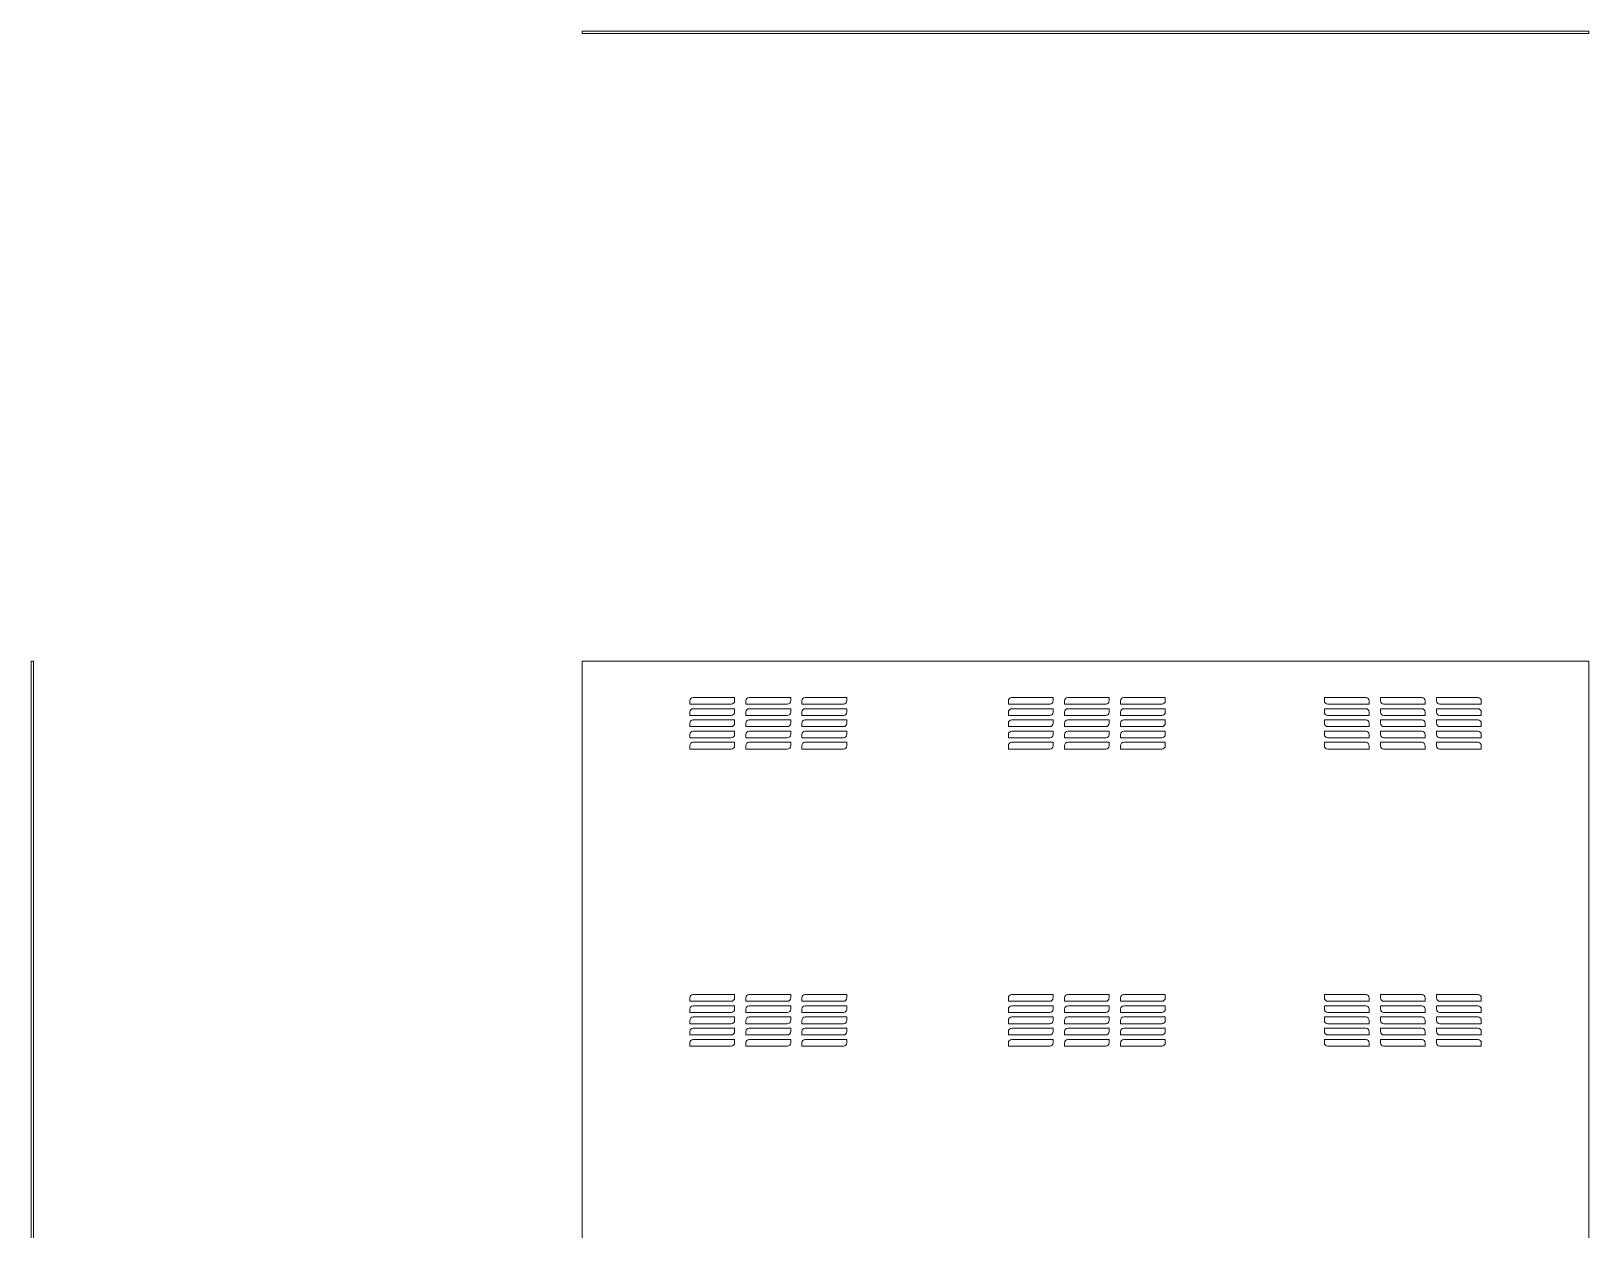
# Model space of a CAD drawing. Header units: millimetres. Extents: x 3075 to 6077, y 2718 to 5018.
# Drawn here: x 3075 to 4465, y 3787 to 4857 of the extents above; entities that cross this region are included whole.
import ezdxf

# ---------------------------------------------------------------- set-up
doc = ezdxf.new("R2010")
doc.units = ezdxf.units.MM

msp = doc.modelspace()

# ---------------------------------------------------------------- linework, layer by layer
at = {"color": 7, "linetype": 'Continuous', "lineweight": 15}
for p, q in [((3566.9, 4854.6), (3566.9, 4856.6)), ((4464.9, 4856.6), (3566.9, 4856.6)), ((4464.9, 4854.6), (3566.9, 4854.6)), ((4464.9, 4854.6), (4464.9, 4856.6)), ((3075.2, 4294.7), (3077.2, 4294.7)), ((3075.2, 4294.7), (3075.2, 3121.7)), ((3077.2, 4294.7), (3077.2, 3121.7)), ((3566.9, 3121.7), (3566.9, 4294.7)), ((3566.9, 4294.7), (4464.9, 4294.7)), ((4464.9, 4294.7), (4464.9, 3121.7)), ((3662.8, 4259.2), (3662.8, 4256.2)), ((3662.8, 4256.2), (3699.8, 4256.2)), ((3702.8, 4262.2), (3665.8, 4262.2)), ((3702.8, 4259.2), (3702.8, 4262.2)), ((3712.8, 4259.2), (3712.8, 4256.2)), ((3712.8, 4256.2), (3749.8, 4256.2)), ((3752.8, 4262.2), (3715.8, 4262.2)), ((3752.8, 4259.2), (3752.8, 4262.2)), ((3762.8, 4259.2), (3762.8, 4256.2)), ((3762.8, 4256.2), (3799.8, 4256.2)), ((3802.8, 4262.2), (3765.8, 4262.2)), ((3802.8, 4259.2), (3802.8, 4262.2)), ((3947, 4259.2), (3947, 4256.2)), ((3947, 4256.2), (3984, 4256.2)), ((3987, 4262.2), (3950, 4262.2)), ((3987, 4259.2), (3987, 4262.2)), ((3997, 4259.2), (3997, 4256.2)), ((3997, 4256.2), (4034, 4256.2)), ((4037, 4262.2), (4000, 4262.2)), ((4037, 4259.2), (4037, 4262.2)), ((4047, 4259.2), (4047, 4256.2)), ((4047, 4256.2), (4084, 4256.2)), ((4087, 4262.2), (4050, 4262.2)), ((4087, 4259.2), (4087, 4262.2)), ((4228.9, 4262.2), (4228.9, 4259.2)), ((4265.9, 4262.2), (4228.9, 4262.2)), ((4231.9, 4256.2), (4268.9, 4256.2)), ((4268.9, 4256.2), (4268.9, 4259.2)), ((4278.9, 4262.2), (4278.9, 4259.2)), ((4315.9, 4262.2), (4278.9, 4262.2)), ((4281.9, 4256.2), (4318.9, 4256.2)), ((4318.9, 4256.2), (4318.9, 4259.2)), ((4328.9, 4262.2), (4328.9, 4259.2)), ((4365.9, 4262.2), (4328.9, 4262.2)), ((4331.9, 4256.2), (4368.9, 4256.2)), ((4368.9, 4256.2), (4368.9, 4259.2)), ((3662.8, 4249.2), (3662.8, 4246.2)), ((3662.8, 4246.2), (3699.8, 4246.2)), ((3662.8, 4239.2), (3662.8, 4236.2)), ((3702.8, 4252.2), (3665.8, 4252.2)), ((3702.8, 4242.2), (3665.8, 4242.2)), ((3702.8, 4249.2), (3702.8, 4252.2)), ((3702.8, 4239.2), (3702.8, 4242.2)), ((3712.8, 4249.2), (3712.8, 4246.2)), ((3712.8, 4246.2), (3749.8, 4246.2)), ((3712.8, 4239.2), (3712.8, 4236.2)), ((3752.8, 4252.2), (3715.8, 4252.2)), ((3752.8, 4242.2), (3715.8, 4242.2)), ((3752.8, 4249.2), (3752.8, 4252.2)), ((3752.8, 4239.2), (3752.8, 4242.2)), ((3762.8, 4249.2), (3762.8, 4246.2)), ((3762.8, 4246.2), (3799.8, 4246.2)), ((3762.8, 4239.2), (3762.8, 4236.2)), ((3802.8, 4252.2), (3765.8, 4252.2)), ((3802.8, 4242.2), (3765.8, 4242.2)), ((3802.8, 4249.2), (3802.8, 4252.2)), ((3802.8, 4239.2), (3802.8, 4242.2)), ((3947, 4249.2), (3947, 4246.2)), ((3947, 4246.2), (3984, 4246.2)), ((3947, 4239.2), (3947, 4236.2)), ((3987, 4252.2), (3950, 4252.2)), ((3987, 4242.2), (3950, 4242.2)), ((3987, 4249.2), (3987, 4252.2)), ((3987, 4239.2), (3987, 4242.2)), ((3997, 4249.2), (3997, 4246.2)), ((3997, 4246.2), (4034, 4246.2)), ((3997, 4239.2), (3997, 4236.2)), ((4037, 4252.2), (4000, 4252.2)), ((4037, 4242.2), (4000, 4242.2)), ((4037, 4249.2), (4037, 4252.2)), ((4037, 4239.2), (4037, 4242.2)), ((4047, 4249.2), (4047, 4246.2)), ((4047, 4246.2), (4084, 4246.2)), ((4047, 4239.2), (4047, 4236.2)), ((4087, 4252.2), (4050, 4252.2)), ((4087, 4242.2), (4050, 4242.2)), ((4087, 4249.2), (4087, 4252.2)), ((4087, 4239.2), (4087, 4242.2)), ((4228.9, 4252.2), (4228.9, 4249.2)), ((4265.9, 4252.2), (4228.9, 4252.2)), ((4228.9, 4242.2), (4228.9, 4239.2)), ((4265.9, 4242.2), (4228.9, 4242.2)), ((4231.9, 4246.2), (4268.9, 4246.2)), ((4268.9, 4246.2), (4268.9, 4249.2)), ((4268.9, 4236.2), (4268.9, 4239.2)), ((4278.9, 4252.2), (4278.9, 4249.2)), ((4315.9, 4252.2), (4278.9, 4252.2)), ((4278.9, 4242.2), (4278.9, 4239.2)), ((4315.9, 4242.2), (4278.9, 4242.2)), ((4281.9, 4246.2), (4318.9, 4246.2)), ((4318.9, 4246.2), (4318.9, 4249.2)), ((4318.9, 4236.2), (4318.9, 4239.2)), ((4328.9, 4252.2), (4328.9, 4249.2)), ((4365.9, 4252.2), (4328.9, 4252.2)), ((4328.9, 4242.2), (4328.9, 4239.2)), ((4365.9, 4242.2), (4328.9, 4242.2)), ((4331.9, 4246.2), (4368.9, 4246.2)), ((4368.9, 4246.2), (4368.9, 4249.2)), ((4368.9, 4236.2), (4368.9, 4239.2)), ((3662.8, 4236.2), (3699.8, 4236.2)), ((3662.8, 4229.2), (3662.8, 4226.2)), ((3662.8, 4226.2), (3699.8, 4226.2)), ((3702.8, 4232.2), (3665.8, 4232.2)), ((3702.8, 4229.2), (3702.8, 4232.2)), ((3712.8, 4236.2), (3749.8, 4236.2)), ((3712.8, 4229.2), (3712.8, 4226.2)), ((3712.8, 4226.2), (3749.8, 4226.2)), ((3752.8, 4232.2), (3715.8, 4232.2)), ((3752.8, 4229.2), (3752.8, 4232.2)), ((3762.8, 4236.2), (3799.8, 4236.2)), ((3762.8, 4229.2), (3762.8, 4226.2)), ((3762.8, 4226.2), (3799.8, 4226.2)), ((3802.8, 4232.2), (3765.8, 4232.2)), ((3802.8, 4229.2), (3802.8, 4232.2)), ((3947, 4236.2), (3984, 4236.2)), ((3947, 4229.2), (3947, 4226.2)), ((3947, 4226.2), (3984, 4226.2)), ((3987, 4232.2), (3950, 4232.2)), ((3987, 4229.2), (3987, 4232.2)), ((3997, 4236.2), (4034, 4236.2)), ((3997, 4229.2), (3997, 4226.2)), ((3997, 4226.2), (4034, 4226.2)), ((4037, 4232.2), (4000, 4232.2)), ((4037, 4229.2), (4037, 4232.2)), ((4047, 4236.2), (4084, 4236.2)), ((4047, 4229.2), (4047, 4226.2)), ((4047, 4226.2), (4084, 4226.2)), ((4087, 4232.2), (4050, 4232.2)), ((4087, 4229.2), (4087, 4232.2)), ((4228.9, 4232.2), (4228.9, 4229.2)), ((4265.9, 4232.2), (4228.9, 4232.2)), ((4231.9, 4236.2), (4268.9, 4236.2)), ((4231.9, 4226.2), (4268.9, 4226.2)), ((4268.9, 4226.2), (4268.9, 4229.2)), ((4278.9, 4232.2), (4278.9, 4229.2)), ((4315.9, 4232.2), (4278.9, 4232.2)), ((4281.9, 4236.2), (4318.9, 4236.2)), ((4281.9, 4226.2), (4318.9, 4226.2)), ((4318.9, 4226.2), (4318.9, 4229.2)), ((4328.9, 4232.2), (4328.9, 4229.2)), ((4365.9, 4232.2), (4328.9, 4232.2)), ((4331.9, 4236.2), (4368.9, 4236.2)), ((4331.9, 4226.2), (4368.9, 4226.2)), ((4368.9, 4226.2), (4368.9, 4229.2)), ((3662.8, 4219.2), (3662.8, 4216.2)), ((3662.8, 4216.2), (3699.8, 4216.2)), ((3702.8, 4222.2), (3665.8, 4222.2)), ((3702.8, 4219.2), (3702.8, 4222.2)), ((3712.8, 4219.2), (3712.8, 4216.2)), ((3712.8, 4216.2), (3749.8, 4216.2)), ((3752.8, 4222.2), (3715.8, 4222.2)), ((3752.8, 4219.2), (3752.8, 4222.2)), ((3762.8, 4219.2), (3762.8, 4216.2)), ((3762.8, 4216.2), (3799.8, 4216.2)), ((3802.8, 4222.2), (3765.8, 4222.2)), ((3802.8, 4219.2), (3802.8, 4222.2)), ((3947, 4219.2), (3947, 4216.2)), ((3947, 4216.2), (3984, 4216.2)), ((3987, 4222.2), (3950, 4222.2)), ((3987, 4219.2), (3987, 4222.2)), ((3997, 4219.2), (3997, 4216.2)), ((3997, 4216.2), (4034, 4216.2)), ((4037, 4222.2), (4000, 4222.2)), ((4037, 4219.2), (4037, 4222.2)), ((4047, 4219.2), (4047, 4216.2)), ((4047, 4216.2), (4084, 4216.2)), ((4087, 4222.2), (4050, 4222.2)), ((4087, 4219.2), (4087, 4222.2)), ((4228.9, 4222.2), (4228.9, 4219.2)), ((4265.9, 4222.2), (4228.9, 4222.2)), ((4231.9, 4216.2), (4268.9, 4216.2)), ((4268.9, 4216.2), (4268.9, 4219.2)), ((4278.9, 4222.2), (4278.9, 4219.2)), ((4315.9, 4222.2), (4278.9, 4222.2)), ((4281.9, 4216.2), (4318.9, 4216.2)), ((4318.9, 4216.2), (4318.9, 4219.2)), ((4328.9, 4222.2), (4328.9, 4219.2)), ((4365.9, 4222.2), (4328.9, 4222.2)), ((4331.9, 4216.2), (4368.9, 4216.2)), ((4368.9, 4216.2), (4368.9, 4219.2)), ((3662.8, 3994.2), (3662.8, 3991.2)), ((3662.8, 3991.2), (3699.8, 3991.2)), ((3702.8, 3997.2), (3665.8, 3997.2)), ((3702.8, 3994.2), (3702.8, 3997.2)), ((3712.8, 3994.2), (3712.8, 3991.2)), ((3712.8, 3991.2), (3749.8, 3991.2)), ((3752.8, 3997.2), (3715.8, 3997.2)), ((3752.8, 3994.2), (3752.8, 3997.2)), ((3762.8, 3994.2), (3762.8, 3991.2)), ((3762.8, 3991.2), (3799.8, 3991.2)), ((3802.8, 3997.2), (3765.8, 3997.2)), ((3802.8, 3994.2), (3802.8, 3997.2)), ((3947, 3994.2), (3947, 3991.2)), ((3947, 3991.2), (3984, 3991.2)), ((3987, 3997.2), (3950, 3997.2)), ((3987, 3994.2), (3987, 3997.2)), ((3997, 3994.2), (3997, 3991.2)), ((3997, 3991.2), (4034, 3991.2)), ((4037, 3997.2), (4000, 3997.2)), ((4037, 3994.2), (4037, 3997.2)), ((4047, 3994.2), (4047, 3991.2)), ((4047, 3991.2), (4084, 3991.2)), ((4087, 3997.2), (4050, 3997.2)), ((4087, 3994.2), (4087, 3997.2)), ((4228.9, 3997.2), (4228.9, 3994.2)), ((4265.9, 3997.2), (4228.9, 3997.2)), ((4231.9, 3991.2), (4268.9, 3991.2)), ((4268.9, 3991.2), (4268.9, 3994.2)), ((4278.9, 3997.2), (4278.9, 3994.2)), ((4315.9, 3997.2), (4278.9, 3997.2)), ((4281.9, 3991.2), (4318.9, 3991.2)), ((4318.9, 3991.2), (4318.9, 3994.2)), ((4328.9, 3997.2), (4328.9, 3994.2)), ((4365.9, 3997.2), (4328.9, 3997.2)), ((4331.9, 3991.2), (4368.9, 3991.2)), ((4368.9, 3991.2), (4368.9, 3994.2)), ((3662.8, 3984.2), (3662.8, 3981.2)), ((3662.8, 3981.2), (3699.8, 3981.2)), ((3702.8, 3987.2), (3665.8, 3987.2)), ((3702.8, 3977.2), (3665.8, 3977.2)), ((3702.8, 3984.2), (3702.8, 3987.2)), ((3702.8, 3974.2), (3702.8, 3977.2)), ((3712.8, 3984.2), (3712.8, 3981.2)), ((3712.8, 3981.2), (3749.8, 3981.2)), ((3752.8, 3987.2), (3715.8, 3987.2)), ((3752.8, 3977.2), (3715.8, 3977.2)), ((3752.8, 3984.2), (3752.8, 3987.2)), ((3752.8, 3974.2), (3752.8, 3977.2)), ((3762.8, 3984.2), (3762.8, 3981.2)), ((3762.8, 3981.2), (3799.8, 3981.2)), ((3802.8, 3987.2), (3765.8, 3987.2)), ((3802.8, 3977.2), (3765.8, 3977.2)), ((3802.8, 3984.2), (3802.8, 3987.2)), ((3802.8, 3974.2), (3802.8, 3977.2)), ((3947, 3984.2), (3947, 3981.2)), ((3947, 3981.2), (3984, 3981.2)), ((3987, 3987.2), (3950, 3987.2)), ((3987, 3977.2), (3950, 3977.2)), ((3987, 3984.2), (3987, 3987.2)), ((3987, 3974.2), (3987, 3977.2)), ((3997, 3984.2), (3997, 3981.2)), ((3997, 3981.2), (4034, 3981.2)), ((4037, 3987.2), (4000, 3987.2)), ((4037, 3977.2), (4000, 3977.2)), ((4037, 3984.2), (4037, 3987.2)), ((4037, 3974.2), (4037, 3977.2)), ((4047, 3984.2), (4047, 3981.2)), ((4047, 3981.2), (4084, 3981.2)), ((4087, 3987.2), (4050, 3987.2)), ((4087, 3977.2), (4050, 3977.2)), ((4087, 3984.2), (4087, 3987.2)), ((4087, 3974.2), (4087, 3977.2)), ((4228.9, 3987.2), (4228.9, 3984.2)), ((4265.9, 3987.2), (4228.9, 3987.2)), ((4228.9, 3977.2), (4228.9, 3974.2)), ((4265.9, 3977.2), (4228.9, 3977.2)), ((4231.9, 3981.2), (4268.9, 3981.2)), ((4268.9, 3981.2), (4268.9, 3984.2)), ((4278.9, 3987.2), (4278.9, 3984.2)), ((4315.9, 3987.2), (4278.9, 3987.2)), ((4278.9, 3977.2), (4278.9, 3974.2)), ((4315.9, 3977.2), (4278.9, 3977.2)), ((4281.9, 3981.2), (4318.9, 3981.2)), ((4318.9, 3981.2), (4318.9, 3984.2)), ((4328.9, 3987.2), (4328.9, 3984.2)), ((4365.9, 3987.2), (4328.9, 3987.2)), ((4328.9, 3977.2), (4328.9, 3974.2)), ((4365.9, 3977.2), (4328.9, 3977.2)), ((4331.9, 3981.2), (4368.9, 3981.2)), ((4368.9, 3981.2), (4368.9, 3984.2)), ((3662.8, 3974.2), (3662.8, 3971.2)), ((3662.8, 3971.2), (3699.8, 3971.2)), ((3662.8, 3964.2), (3662.8, 3961.2)), ((3662.8, 3961.2), (3699.8, 3961.2)), ((3702.8, 3967.2), (3665.8, 3967.2)), ((3702.8, 3964.2), (3702.8, 3967.2)), ((3712.8, 3974.2), (3712.8, 3971.2)), ((3712.8, 3971.2), (3749.8, 3971.2)), ((3712.8, 3964.2), (3712.8, 3961.2)), ((3712.8, 3961.2), (3749.8, 3961.2)), ((3752.8, 3967.2), (3715.8, 3967.2)), ((3752.8, 3964.2), (3752.8, 3967.2)), ((3762.8, 3974.2), (3762.8, 3971.2)), ((3762.8, 3971.2), (3799.8, 3971.2)), ((3762.8, 3964.2), (3762.8, 3961.2)), ((3762.8, 3961.2), (3799.8, 3961.2)), ((3802.8, 3967.2), (3765.8, 3967.2)), ((3802.8, 3964.2), (3802.8, 3967.2)), ((3947, 3974.2), (3947, 3971.2)), ((3947, 3971.2), (3984, 3971.2)), ((3947, 3964.2), (3947, 3961.2)), ((3947, 3961.2), (3984, 3961.2)), ((3987, 3967.2), (3950, 3967.2)), ((3987, 3964.2), (3987, 3967.2)), ((3997, 3974.2), (3997, 3971.2)), ((3997, 3971.2), (4034, 3971.2)), ((3997, 3964.2), (3997, 3961.2)), ((3997, 3961.2), (4034, 3961.2)), ((4037, 3967.2), (4000, 3967.2)), ((4037, 3964.2), (4037, 3967.2)), ((4047, 3974.2), (4047, 3971.2)), ((4047, 3971.2), (4084, 3971.2)), ((4047, 3964.2), (4047, 3961.2)), ((4047, 3961.2), (4084, 3961.2)), ((4087, 3967.2), (4050, 3967.2)), ((4087, 3964.2), (4087, 3967.2)), ((4228.9, 3967.2), (4228.9, 3964.2)), ((4265.9, 3967.2), (4228.9, 3967.2)), ((4231.9, 3971.2), (4268.9, 3971.2)), ((4231.9, 3961.2), (4268.9, 3961.2)), ((4268.9, 3971.2), (4268.9, 3974.2)), ((4268.9, 3961.2), (4268.9, 3964.2)), ((4278.9, 3967.2), (4278.9, 3964.2)), ((4315.9, 3967.2), (4278.9, 3967.2)), ((4281.9, 3971.2), (4318.9, 3971.2)), ((4281.9, 3961.2), (4318.9, 3961.2)), ((4318.9, 3971.2), (4318.9, 3974.2)), ((4318.9, 3961.2), (4318.9, 3964.2)), ((4328.9, 3967.2), (4328.9, 3964.2)), ((4365.9, 3967.2), (4328.9, 3967.2)), ((4331.9, 3971.2), (4368.9, 3971.2)), ((4331.9, 3961.2), (4368.9, 3961.2)), ((4368.9, 3971.2), (4368.9, 3974.2)), ((4368.9, 3961.2), (4368.9, 3964.2)), ((3662.8, 3954.2), (3662.8, 3951.2)), ((3662.8, 3951.2), (3699.8, 3951.2)), ((3702.8, 3957.2), (3665.8, 3957.2)), ((3702.8, 3954.2), (3702.8, 3957.2)), ((3712.8, 3954.2), (3712.8, 3951.2)), ((3712.8, 3951.2), (3749.8, 3951.2)), ((3752.8, 3957.2), (3715.8, 3957.2)), ((3752.8, 3954.2), (3752.8, 3957.2)), ((3762.8, 3954.2), (3762.8, 3951.2)), ((3762.8, 3951.2), (3799.8, 3951.2)), ((3802.8, 3957.2), (3765.8, 3957.2)), ((3802.8, 3954.2), (3802.8, 3957.2)), ((3947, 3954.2), (3947, 3951.2)), ((3947, 3951.2), (3984, 3951.2)), ((3987, 3957.2), (3950, 3957.2)), ((3987, 3954.2), (3987, 3957.2)), ((3997, 3954.2), (3997, 3951.2)), ((3997, 3951.2), (4034, 3951.2)), ((4037, 3957.2), (4000, 3957.2)), ((4037, 3954.2), (4037, 3957.2)), ((4047, 3954.2), (4047, 3951.2)), ((4047, 3951.2), (4084, 3951.2)), ((4087, 3957.2), (4050, 3957.2)), ((4087, 3954.2), (4087, 3957.2)), ((4228.9, 3957.2), (4228.9, 3954.2)), ((4265.9, 3957.2), (4228.9, 3957.2)), ((4231.9, 3951.2), (4268.9, 3951.2)), ((4268.9, 3951.2), (4268.9, 3954.2)), ((4278.9, 3957.2), (4278.9, 3954.2)), ((4315.9, 3957.2), (4278.9, 3957.2)), ((4281.9, 3951.2), (4318.9, 3951.2)), ((4318.9, 3951.2), (4318.9, 3954.2)), ((4328.9, 3957.2), (4328.9, 3954.2)), ((4365.9, 3957.2), (4328.9, 3957.2)), ((4331.9, 3951.2), (4368.9, 3951.2)), ((4368.9, 3951.2), (4368.9, 3954.2))]:
    msp.add_line(p, q, dxfattribs=at)
for centre, start, end in [((3665.8, 4259.2), 90, 180), ((3699.8, 4259.2), 270, 0), ((3715.8, 4259.2), 90, 180), ((3749.8, 4259.2), 270, 0), ((3765.8, 4259.2), 90, 180), ((3799.8, 4259.2), 270, 0), ((3950, 4259.2), 90, 180), ((3984, 4259.2), 270, 0), ((4000, 4259.2), 90, 180), ((4034, 4259.2), 270, 0), ((4050, 4259.2), 90, 180), ((4084, 4259.2), 270, 0), ((4231.9, 4259.2), 180, 270), ((4265.9, 4259.2), 0, 90), ((4281.9, 4259.2), 180, 270), ((4315.9, 4259.2), 0, 90), ((4331.9, 4259.2), 180, 270), ((4365.9, 4259.2), 0, 90), ((3665.8, 4249.2), 90, 180), ((3665.8, 4239.2), 90, 180), ((3699.8, 4249.2), 270, 0), ((3699.8, 4239.2), 270, 0), ((3715.8, 4249.2), 90, 180), ((3715.8, 4239.2), 90, 180), ((3749.8, 4249.2), 270, 0), ((3749.8, 4239.2), 270, 0), ((3765.8, 4249.2), 90, 180), ((3765.8, 4239.2), 90, 180), ((3799.8, 4249.2), 270, 0), ((3799.8, 4239.2), 270, 0), ((3950, 4249.2), 90, 180), ((3950, 4239.2), 90, 180), ((3984, 4249.2), 270, 0), ((3984, 4239.2), 270, 0), ((4000, 4249.2), 90, 180), ((4000, 4239.2), 90, 180), ((4034, 4249.2), 270, 0), ((4034, 4239.2), 270, 0), ((4050, 4249.2), 90, 180), ((4050, 4239.2), 90, 180), ((4084, 4249.2), 270, 0), ((4084, 4239.2), 270, 0), ((4231.9, 4249.2), 180, 270), ((4231.9, 4239.2), 180, 270), ((4265.9, 4249.2), 0, 90), ((4265.9, 4239.2), 0, 90), ((4281.9, 4249.2), 180, 270), ((4281.9, 4239.2), 180, 270), ((4315.9, 4249.2), 0, 90), ((4315.9, 4239.2), 0, 90), ((4331.9, 4249.2), 180, 270), ((4331.9, 4239.2), 180, 270), ((4365.9, 4249.2), 0, 90), ((4365.9, 4239.2), 0, 90), ((3665.8, 4229.2), 90, 180), ((3699.8, 4229.2), 270, 0), ((3715.8, 4229.2), 90, 180), ((3749.8, 4229.2), 270, 0), ((3765.8, 4229.2), 90, 180), ((3799.8, 4229.2), 270, 0), ((3950, 4229.2), 90, 180), ((3984, 4229.2), 270, 0), ((4000, 4229.2), 90, 180), ((4034, 4229.2), 270, 0), ((4050, 4229.2), 90, 180), ((4084, 4229.2), 270, 0), ((4231.9, 4229.2), 180, 270), ((4265.9, 4229.2), 0, 90), ((4281.9, 4229.2), 180, 270), ((4315.9, 4229.2), 0, 90), ((4331.9, 4229.2), 180, 270), ((4365.9, 4229.2), 0, 90), ((3665.8, 4219.2), 90, 180), ((3699.8, 4219.2), 270, 0), ((3715.8, 4219.2), 90, 180), ((3749.8, 4219.2), 270, 0), ((3765.8, 4219.2), 90, 180), ((3799.8, 4219.2), 270, 0), ((3950, 4219.2), 90, 180), ((3984, 4219.2), 270, 0), ((4000, 4219.2), 90, 180), ((4034, 4219.2), 270, 0), ((4050, 4219.2), 90, 180), ((4084, 4219.2), 270, 0), ((4231.9, 4219.2), 180, 270), ((4265.9, 4219.2), 0, 90), ((4281.9, 4219.2), 180, 270), ((4315.9, 4219.2), 0, 90), ((4331.9, 4219.2), 180, 270), ((4365.9, 4219.2), 0, 90), ((3665.8, 3994.2), 90, 180), ((3699.8, 3994.2), 270, 0), ((3715.8, 3994.2), 90, 180), ((3749.8, 3994.2), 270, 0), ((3765.8, 3994.2), 90, 180), ((3799.8, 3994.2), 270, 0), ((3950, 3994.2), 90, 180), ((3984, 3994.2), 270, 0), ((4000, 3994.2), 90, 180), ((4034, 3994.2), 270, 0), ((4050, 3994.2), 90, 180), ((4084, 3994.2), 270, 0), ((4231.9, 3994.2), 180, 270), ((4265.9, 3994.2), 0, 90), ((4281.9, 3994.2), 180, 270), ((4315.9, 3994.2), 0, 90), ((4331.9, 3994.2), 180, 270), ((4365.9, 3994.2), 0, 90), ((3665.8, 3984.2), 90, 180), ((3665.8, 3974.2), 90, 180), ((3699.8, 3984.2), 270, 0), ((3715.8, 3984.2), 90, 180), ((3715.8, 3974.2), 90, 180), ((3749.8, 3984.2), 270, 0), ((3765.8, 3984.2), 90, 180), ((3765.8, 3974.2), 90, 180), ((3799.8, 3984.2), 270, 0), ((3950, 3984.2), 90, 180), ((3950, 3974.2), 90, 180), ((3984, 3984.2), 270, 0), ((4000, 3984.2), 90, 180), ((4000, 3974.2), 90, 180), ((4034, 3984.2), 270, 0), ((4050, 3984.2), 90, 180), ((4050, 3974.2), 90, 180), ((4084, 3984.2), 270, 0), ((4231.9, 3984.2), 180, 270), ((4265.9, 3984.2), 0, 90), ((4265.9, 3974.2), 0, 90), ((4281.9, 3984.2), 180, 270), ((4315.9, 3984.2), 0, 90), ((4315.9, 3974.2), 0, 90), ((4331.9, 3984.2), 180, 270), ((4365.9, 3984.2), 0, 90), ((4365.9, 3974.2), 0, 90), ((3665.8, 3964.2), 90, 180), ((3699.8, 3974.2), 270, 0), ((3699.8, 3964.2), 270, 0), ((3715.8, 3964.2), 90, 180), ((3749.8, 3974.2), 270, 0), ((3749.8, 3964.2), 270, 0), ((3765.8, 3964.2), 90, 180), ((3799.8, 3974.2), 270, 0), ((3799.8, 3964.2), 270, 0), ((3950, 3964.2), 90, 180), ((3984, 3974.2), 270, 0), ((3984, 3964.2), 270, 0), ((4000, 3964.2), 90, 180), ((4034, 3974.2), 270, 0), ((4034, 3964.2), 270, 0), ((4050, 3964.2), 90, 180), ((4084, 3974.2), 270, 0), ((4084, 3964.2), 270, 0), ((4231.9, 3974.2), 180, 270), ((4231.9, 3964.2), 180, 270), ((4265.9, 3964.2), 0, 90), ((4281.9, 3974.2), 180, 270), ((4281.9, 3964.2), 180, 270), ((4315.9, 3964.2), 0, 90), ((4331.9, 3974.2), 180, 270), ((4331.9, 3964.2), 180, 270), ((4365.9, 3964.2), 0, 90), ((3665.8, 3954.2), 90, 180), ((3699.8, 3954.2), 270, 0), ((3715.8, 3954.2), 90, 180), ((3749.8, 3954.2), 270, 0), ((3765.8, 3954.2), 90, 180), ((3799.8, 3954.2), 270, 0), ((3950, 3954.2), 90, 180), ((3984, 3954.2), 270, 0), ((4000, 3954.2), 90, 180), ((4034, 3954.2), 270, 0), ((4050, 3954.2), 90, 180), ((4084, 3954.2), 270, 0), ((4231.9, 3954.2), 180, 270), ((4265.9, 3954.2), 0, 90), ((4281.9, 3954.2), 180, 270), ((4315.9, 3954.2), 0, 90), ((4331.9, 3954.2), 180, 270), ((4365.9, 3954.2), 0, 90)]:
    msp.add_arc(centre, 3, start, end, dxfattribs=at)

doc.saveas('drawing.dxf')
